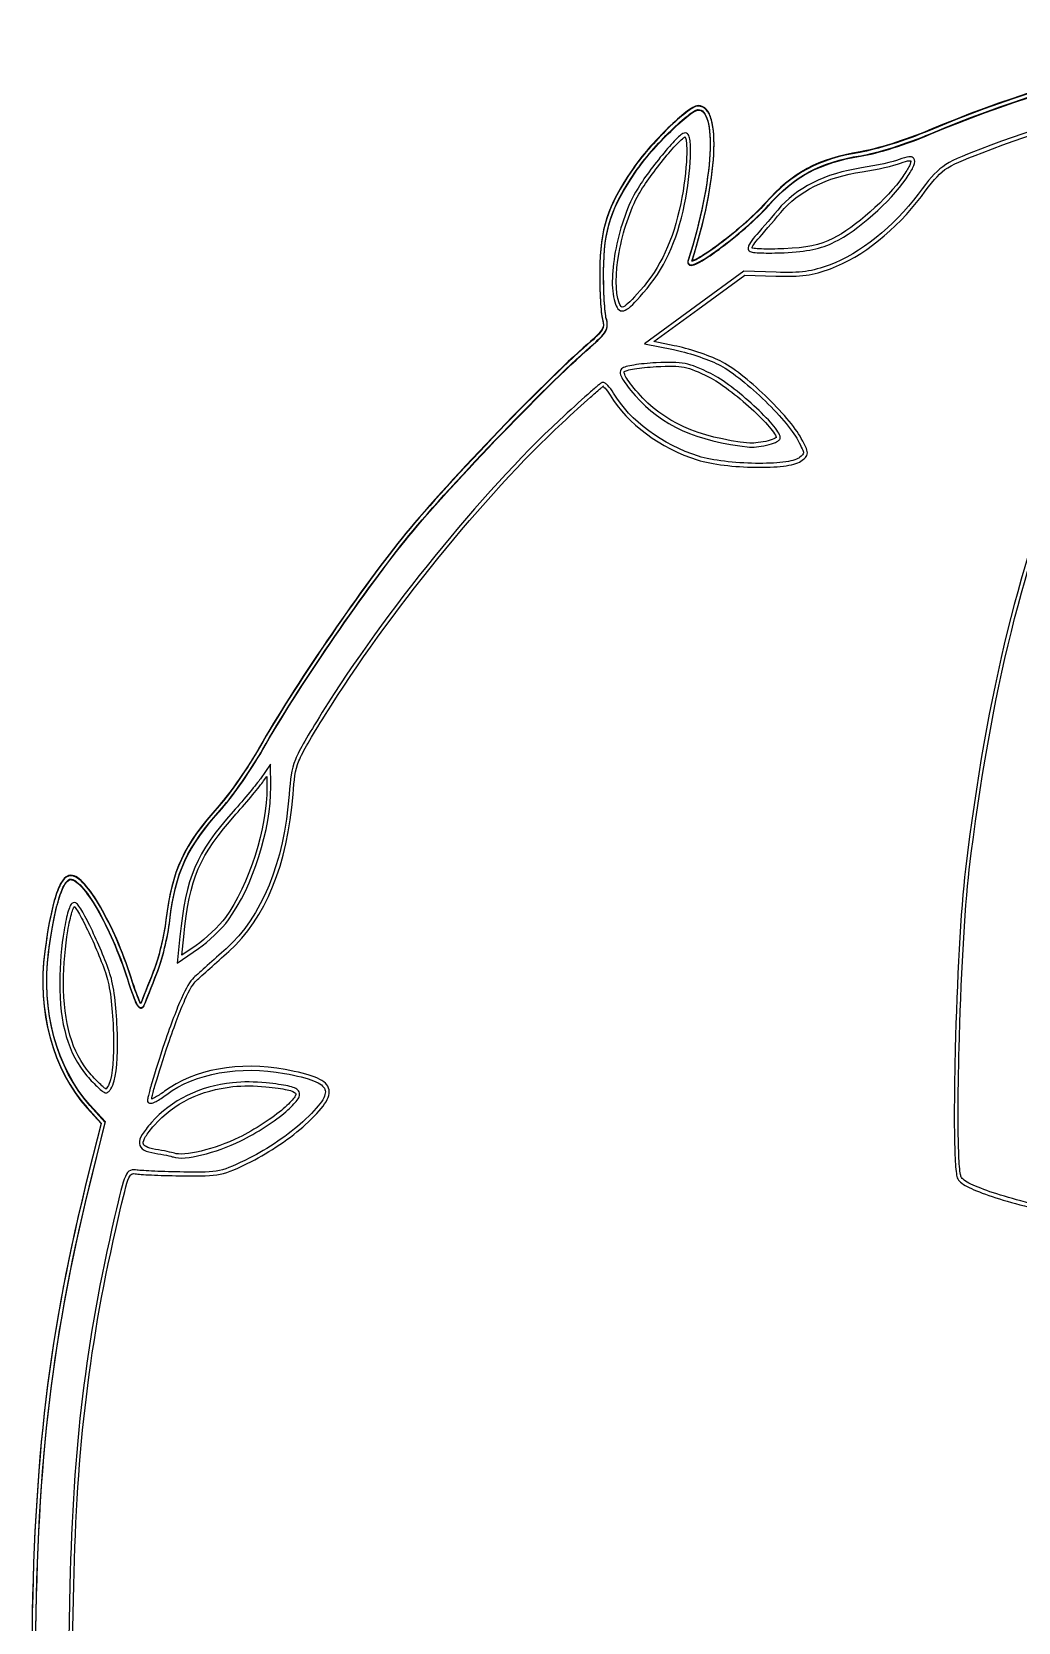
# Model space of a CAD drawing. Extents: x 50.4 to 118.3, y 31.2 to 110.8.
# Drawn here: x 52.55 to 75.46, y 71.01 to 107.95 of the extents above; entities that cross this region are included whole.
import ezdxf

# ---------------------------------------------------------------- set-up
doc = ezdxf.new("R2010")
doc.units = 0
doc.layers.get('0').update_dxf_attribs({"linetype": 'CONTINUOUS'})

msp = doc.modelspace()

# ---------------------------------------------------------------- linework, layer by layer
at = {"color": 7}
for p, q in [((67.717868, 105.51301), (67.717903, 105.512981)), ((67.72306, 105.606501), (67.723062, 105.606514)), ((72.915513, 105.049423), (72.915518, 105.049442)), ((72.922773, 104.959542), (72.922768, 104.959526)), ((69.080626, 102.391197), (67.964415, 101.575743)), ((69.833035, 102.367437), (69.080626, 102.391197)), ((68.017578, 101.50262), (69.108466, 102.299987)), ((69.108466, 102.299987), (69.82987, 102.277762)), ((67.964415, 101.575743), (66.778441, 100.708613)), ((66.996966, 100.756929), (68.017578, 101.50262)), ((66.778441, 100.708613), (67.450753, 100.573221)), ((67.468255, 100.661843), (66.996966, 100.756929)), ((67.044057, 100.264719), (67.044057, 100.264722)), ((67.048697, 100.174862), (67.048708, 100.174798)), ((58.08853, 90.941252), (57.854437, 90.600705)), ((58.094732, 90.411051), (58.08853, 90.941252)), ((57.928846, 90.549545), (58.001715, 90.655481)), ((58.001715, 90.655481), (58.004811, 90.410019)), ((53.533728, 87.629373), (53.53377, 87.629309)), ((53.53377, 87.727988), (53.53377, 87.728012)), ((55.983232, 86.937363), (55.920188, 86.315696)), ((56.029736, 86.500697), (56.073143, 86.92806)), ((55.920188, 86.315696), (56.41318, 86.655209)), ((56.362015, 86.729623), (56.029736, 86.500697)), ((57.206938, 83.538147), (57.20693, 83.538086)), ((57.216736, 83.44811), (57.216746, 83.44817)), ((53.828312, 82.962922), (54.153874, 82.602221)), ((54.253111, 82.627089), (53.894993, 83.023448)), ((54.153874, 82.602221), (53.87327, 81.480327)), ((53.961138, 81.458686), (54.253111, 82.627089)), ((53.430898, 71.8659), (53.378703, 69.445891)), ((53.469609, 69.466277), (53.520769, 71.864582))]:
    msp.add_line(p, q, dxfattribs=at)
at = {"color": 5}
for p, q in [((53.827712, 82.951238), (54.153274, 82.590537)), ((54.252511, 82.615405), (53.894392, 83.011764)), ((54.153274, 82.590537), (53.87267, 81.468643)), ((53.960538, 81.447002), (54.252511, 82.615405))]:
    msp.add_line(p, q, dxfattribs=at)
for points in [[(83.857415, 107.941975), (80.68846, 107.940652), (76.754384, 107.081656), (73.380534, 105.655293)], [(73.415753, 105.572145), (76.778379, 106.993761), (80.704849, 107.850289), (83.857494, 107.851591)], [(67.733849, 106.072321), (67.613879, 105.979968), (67.470457, 105.852346), (67.320956, 105.705936)], [(67.895081, 106.182393), (67.847795, 106.155826), (67.793836, 106.118499), (67.733849, 106.072321)], [(67.789174, 106.001058), (67.846935, 106.045524), (67.898208, 106.080666), (67.939552, 106.103894)], [(68.022721, 106.226835), (67.981322, 106.226835), (67.942365, 106.208949), (67.895081, 106.182393)], [(67.939552, 106.103894), (67.980896, 106.127124), (68.013768, 106.136451), (68.02275, 106.136451)], [(68.216507, 106.135366), (68.165662, 106.192727), (68.097858, 106.226835), (68.022721, 106.226835)], [(68.02275, 106.136451), (68.072447, 106.136451), (68.111383, 106.117718), (68.14884, 106.075472)], [(68.14884, 106.075472), (68.186297, 106.033215), (68.219413, 105.966048), (68.244442, 105.876519)], [(68.331231, 105.900754), (68.303854, 105.998677), (68.267352, 106.078004), (68.216507, 106.135366)], [(67.320956, 105.705936), (67.021951, 105.413114), (66.698966, 105.047005), (66.494649, 104.746822)], [(67.384546, 105.641391), (67.532226, 105.786015), (67.673649, 105.912126), (67.789174, 106.001058)], [(68.244442, 105.876519), (68.294499, 105.697457), (68.311924, 105.431447), (68.294568, 105.106539)], [(68.384973, 105.101321), (68.402621, 105.431934), (68.386031, 105.704915), (68.331231, 105.900754)], [(66.569093, 104.696228), (66.767631, 104.987921), (67.089187, 105.352138), (67.384546, 105.641391)], [(73.380534, 105.655293), (72.853807, 105.432611), (72.148861, 105.212023), (71.782699, 105.153513)], [(71.797249, 105.064163), (72.180188, 105.125353), (72.882231, 105.34659), (73.415753, 105.572145)], [(68.294568, 105.106539), (68.259857, 104.456725), (68.088232, 103.570273), (67.78969, 102.639506)], [(67.879576, 102.624985), (68.17737, 103.556901), (68.349828, 104.443392), (68.384973, 105.101321)], [(71.782699, 105.153513), (70.824699, 105.000436), (70.19771, 104.66274), (69.586967, 103.97064)], [(69.654743, 103.910746), (70.254992, 104.590953), (70.85339, 104.913348), (71.797249, 105.064163)], [(66.494649, 104.746822), (65.912741, 103.891874), (65.746273, 103.374116), (65.737073, 102.389858)], [(65.827018, 102.388876), (65.83612, 103.363514), (65.992079, 103.848474), (66.569093, 104.696228)], [(69.586967, 103.97064), (69.311613, 103.658609), (68.841781, 103.257083), (68.455254, 102.972769)], [(68.509076, 102.899956), (68.900101, 103.187577), (69.371186, 103.589418), (69.654743, 103.910746)], [(68.455254, 102.972769), (68.261989, 102.830611), (68.088962, 102.717388), (67.974146, 102.659609)], [(68.014533, 102.579046), (68.138871, 102.641614), (68.313562, 102.756145), (68.509076, 102.899956)], [(65.737073, 102.389858), (65.734957, 102.152926), (65.740724, 101.909391), (65.752049, 101.707212)], [(65.841994, 101.711913), (65.830802, 101.91179), (65.824822, 102.154024), (65.827018, 102.388876)], [(67.78969, 102.639506), (67.782043, 102.615693), (67.777572, 102.590322), (67.791806, 102.56406)], [(67.791806, 102.56406), (67.805988, 102.537787), (67.837031, 102.527373), (67.860021, 102.527367)], [(67.860021, 102.527367), (67.905998, 102.527359), (67.952363, 102.547767), (68.014533, 102.579046)], [(67.974146, 102.659609), (67.926614, 102.63569), (67.897867, 102.628756), (67.879576, 102.624985)], [(65.752049, 101.707212), (65.763373, 101.505036), (65.778295, 101.347916), (65.800624, 101.267964)], [(65.88747, 101.292303), (65.871198, 101.35058), (65.853202, 101.512037), (65.841994, 101.711913)], [(65.800624, 101.267964), (65.830971, 101.159315), (65.836125, 101.106666), (65.792369, 101.030767)], [(65.870405, 100.98586), (65.926663, 101.083409), (65.919742, 101.176722), (65.88747, 101.292303)], [(65.792369, 101.030767), (65.748598, 100.954872), (65.645236, 100.854915), (65.453371, 100.688153)], [(65.512804, 100.619991), (65.705802, 100.787737), (65.814149, 100.888311), (65.870405, 100.98586)], [(65.453371, 100.688153), (64.407878, 99.77945), (62.04504, 97.310112), (61.146142, 96.187136)], [(61.216942, 96.130859), (62.107908, 97.243921), (64.477659, 99.720281), (65.512804, 100.619991)], [(61.146142, 96.187136), (60.107385, 94.889442), (58.625806, 92.714355), (57.834199, 91.324901)], [(57.912751, 91.279993), (58.700427, 92.662539), (60.182784, 94.838906), (61.216942, 96.130859)], [(57.834199, 91.324901), (57.573283, 90.866934), (57.14701, 90.253143), (56.895238, 89.970978)], [(56.96294, 89.911084), (57.22416, 90.203838), (57.648136, 90.81553), (57.912751, 91.279993)], [(56.895238, 89.970978), (56.067732, 89.043576), (55.796654, 88.459538), (55.661205, 87.315326)], [(55.750611, 87.305041), (55.884855, 88.439069), (56.141292, 88.990244), (56.96294, 89.911084)], [(53.447889, 88.348325), (53.373427, 88.348325), (53.309314, 88.298105), (53.254619, 88.218619)], [(53.773967, 88.140069), (53.658709, 88.267641), (53.554236, 88.348325), (53.447889, 88.348325)], [(53.254619, 88.218619), (53.199927, 88.13913), (53.150251, 88.025941), (53.10269, 87.878587)], [(53.188492, 87.85126), (53.234505, 87.993821), (53.282768, 88.100255), (53.329052, 88.167522)], [(53.329052, 88.167522), (53.375338, 88.234787), (53.415144, 88.258473), (53.447908, 88.258473)], [(53.447908, 88.258473), (53.501899, 88.258473), (53.598805, 88.199783), (53.707324, 88.079673)], [(53.707324, 88.079673), (53.815843, 87.95956), (53.937884, 87.783757), (54.062342, 87.569109)], [(54.140354, 87.614003), (54.013806, 87.832261), (53.889225, 88.0125), (53.773967, 88.140069)], [(53.10269, 87.878587), (53.00757, 87.583878), (52.921855, 87.151009), (52.846377, 86.584091)], [(52.936312, 86.57227), (53.011401, 87.136264), (53.096467, 87.566145), (53.188492, 87.85126)], [(54.062342, 87.569109), (54.311254, 87.139809), (54.570334, 86.555263), (54.766173, 85.942334)], [(54.852456, 85.96966), (54.654654, 86.588719), (54.393452, 87.177486), (54.140354, 87.614003)], [(55.661205, 87.315326), (55.617758, 86.948317), (55.483281, 86.399182), (55.36665, 86.108164)], [(55.45037, 86.074626), (55.572575, 86.379547), (55.705875, 86.927134), (55.750611, 87.305041)], [(52.846377, 86.584091), (52.662802, 85.205313), (53.031874, 83.832134), (53.827712, 82.951238)], [(53.894392, 83.011764), (53.120621, 83.868239), (52.755866, 85.217003), (52.936312, 86.57227)], [(55.36665, 86.108164), (55.24717, 85.810053), (55.119013, 85.485338), (55.080879, 85.384696)], [(54.766173, 85.942334), (54.861195, 85.644945), (54.925526, 85.463451), (54.97753, 85.366143)], [(55.057093, 85.408452), (55.01291, 85.491129), (54.947074, 85.673523), (54.852456, 85.96966)], [(55.165117, 85.352705), (55.202249, 85.450706), (55.331005, 85.7768), (55.45037, 86.074626)], [(54.97753, 85.366143), (54.990521, 85.341828), (55.00293, 85.322413), (55.016805, 85.306715)], [(55.077254, 85.377446), (55.07138, 85.385436), (55.065269, 85.393162), (55.057093, 85.408452)], [(55.080879, 85.384696), (55.079291, 85.380489), (55.078762, 85.380727), (55.077254, 85.377446)], [(55.136177, 85.300513), (55.149433, 85.315912), (55.157476, 85.332573), (55.165117, 85.352705)], [(55.016805, 85.306715), (55.030669, 85.291025), (55.04715, 85.276785), (55.072616, 85.273642)], [(55.072616, 85.273642), (55.098069, 85.270493), (55.122921, 85.285125), (55.136177, 85.300513)], [(53.87267, 81.468643), (52.935465, 77.721256), (52.583609, 74.793372), (52.545102, 70.425905)], [(52.635555, 70.424934), (52.674023, 74.787913), (53.024728, 77.705185), (53.960538, 81.447002)]]:
    msp.add_open_spline(points, degree=3, dxfattribs=at)
at = {"color": 7}
for points in [[(83.858015, 107.953659), (80.689043, 107.952336), (76.754982, 107.09334), (73.381134, 105.666977)], [(73.416353, 105.583829), (76.778977, 107.005445), (80.705431, 107.861973), (83.858095, 107.863275)], [(82.896321, 107.021416), (80.139133, 106.873162), (77.138321, 106.225472), (74.584166, 105.228244)], [(74.616657, 105.144771), (77.160813, 106.138096), (80.154801, 106.783539), (82.901422, 106.931225)], [(67.73445, 106.084005), (67.61448, 105.991652), (67.471576, 105.86403), (67.322073, 105.71762)], [(67.895682, 106.194077), (67.848395, 106.16751), (67.794436, 106.130183), (67.73445, 106.084005)], [(67.789774, 106.012742), (67.847535, 106.057208), (67.898809, 106.09235), (67.940153, 106.115578)], [(68.023322, 106.238519), (67.981923, 106.238519), (67.942965, 106.220633), (67.895682, 106.194077)], [(67.940153, 106.115578), (67.981497, 106.138808), (68.014368, 106.148135), (68.023351, 106.148135)], [(68.217108, 106.14705), (68.166263, 106.204411), (68.098458, 106.238519), (68.023322, 106.238519)], [(68.023351, 106.148135), (68.073048, 106.148135), (68.111984, 106.129402), (68.149441, 106.087156)], [(68.149441, 106.087156), (68.186898, 106.044899), (68.220013, 105.977732), (68.245043, 105.888203)], [(68.331831, 105.912438), (68.304455, 106.010361), (68.267953, 106.089688), (68.217108, 106.14705)], [(67.322073, 105.71762), (67.023067, 105.424798), (66.699567, 105.058689), (66.49525, 104.758506)], [(67.385147, 105.653075), (67.532827, 105.797699), (67.674249, 105.92381), (67.789774, 106.012742)], [(68.245043, 105.888203), (68.295099, 105.709141), (68.312525, 105.443131), (68.295168, 105.118223)], [(68.385574, 105.113005), (68.403221, 105.443618), (68.386632, 105.716599), (68.331831, 105.912438)], [(66.569693, 104.707912), (66.768231, 104.999605), (67.089787, 105.363822), (67.385147, 105.653075)], [(67.503955, 105.448386), (67.41333, 105.356925), (67.302174, 105.231134), (67.186662, 105.090786)], [(67.256398, 105.033442), (67.370677, 105.172293), (67.480569, 105.2966), (67.568008, 105.384841)], [(67.623328, 105.557939), (67.588948, 105.530997), (67.549268, 105.494114), (67.503955, 105.448386)], [(67.568008, 105.384841), (67.611726, 105.428963), (67.649767, 105.464166), (67.679112, 105.48716)], [(67.723062, 105.606514), (67.680567, 105.606514), (67.657707, 105.584871), (67.623328, 105.557939)], [(67.679112, 105.48716), (67.705094, 105.507533), (67.721319, 105.511634), (67.717868, 105.51301)], [(67.717903, 105.512981), (67.71949, 105.510864), (67.720602, 105.510071), (67.723062, 105.504726)], [(67.77577, 105.584805), (67.762594, 105.596976), (67.743327, 105.606501), (67.72306, 105.606501)], [(67.723062, 105.504726), (67.731053, 105.487369), (67.739731, 105.454598), (67.74579, 105.411709)], [(67.74579, 105.411709), (67.757908, 105.325926), (67.761295, 105.199119), (67.755606, 105.047907)], [(67.805226, 105.542432), (67.797976, 105.558175), (67.788954, 105.572645), (67.77577, 105.584805)], [(67.835198, 105.424608), (67.828451, 105.472317), (67.81972, 105.510928), (67.805226, 105.542432)], [(67.846046, 105.044269), (67.85184, 105.198669), (67.848692, 105.329191), (67.835198, 105.424608)], [(73.381134, 105.666977), (72.854407, 105.444295), (72.149462, 105.223707), (71.7833, 105.165197)], [(71.797849, 105.075847), (72.180789, 105.137037), (72.882831, 105.358274), (73.416353, 105.583829)], [(67.186662, 105.090786), (66.955641, 104.810086), (66.706988, 104.471578), (66.56913, 104.229339)], [(66.647134, 104.184397), (66.779712, 104.417355), (67.02784, 104.755738), (67.256398, 105.033442)], [(67.755606, 105.047907), (67.744255, 104.74548), (67.696868, 104.345195), (67.618147, 103.963735)], [(67.706518, 103.945629), (67.786316, 104.332299), (67.834452, 104.735471), (67.846046, 105.044269)], [(68.295168, 105.118223), (68.260457, 104.468409), (68.088833, 103.581957), (67.79029, 102.65119)], [(67.880177, 102.636669), (68.177971, 103.568585), (68.350429, 104.455076), (68.385574, 105.113005)], [(71.7833, 105.165197), (70.825299, 105.01212), (70.198311, 104.674424), (69.587568, 103.982324)], [(69.655343, 103.92243), (70.255593, 104.602637), (70.853991, 104.925032), (71.797849, 105.075847)], [(72.690728, 104.985365), (72.564892, 104.935097), (72.162673, 104.844273), (71.817394, 104.792095)], [(72.915518, 105.049442), (72.856677, 105.044891), (72.7841, 105.022666), (72.690728, 104.985365)], [(72.724335, 104.901664), (72.813728, 104.937375), (72.882106, 104.956404), (72.922773, 104.959542)], [(72.996645, 105.038575), (72.971721, 105.049794), (72.944934, 105.051699), (72.915513, 105.049423)], [(72.922768, 104.959526), (72.943088, 104.961113), (72.955258, 104.958203), (72.959457, 104.95643)], [(72.963082, 104.952303), (72.965463, 104.944153), (72.960701, 104.901944), (72.930525, 104.83913)], [(72.959457, 104.95643), (72.963664, 104.954578), (72.961839, 104.956375), (72.963082, 104.952303)], [(73.049873, 104.977081), (73.042412, 105.003513), (73.021563, 105.027344), (72.996645, 105.038575)], [(73.011633, 104.799831), (73.045513, 104.870134), (73.064775, 104.924212), (73.049873, 104.977081)], [(74.584166, 105.228244), (73.663937, 104.868951), (73.635973, 104.848091), (73.137228, 104.185413)], [(73.208991, 104.131396), (73.707604, 104.793894), (73.696573, 104.785536), (74.616657, 105.144771)], [(66.49525, 104.758506), (65.913341, 103.903558), (65.746873, 103.3858), (65.737674, 102.401542)], [(65.827619, 102.40056), (65.836721, 103.375198), (65.992679, 103.860158), (66.569693, 104.707912)], [(71.817394, 104.792095), (70.967587, 104.663671), (70.299461, 104.329698), (69.871778, 103.813343)], [(69.941043, 103.755481), (70.351454, 104.250982), (70.996982, 104.576695), (71.830851, 104.702711)], [(72.777564, 104.589532), (72.424282, 104.079746), (71.649188, 103.39523), (71.152859, 103.151895)], [(71.830851, 104.702711), (72.180828, 104.755598), (72.573851, 104.841548), (72.724335, 104.901664)], [(72.930525, 104.83913), (72.900254, 104.776318), (72.849108, 104.692768), (72.777564, 104.589532)], [(72.851436, 104.53783), (72.924445, 104.643185), (72.977751, 104.729526), (73.011633, 104.799831)], [(66.56913, 104.229339), (66.352409, 103.848532), (66.186328, 103.332224), (66.098357, 102.84441)], [(71.192623, 103.070737), (71.715016, 103.326851), (72.484829, 104.008817), (72.851436, 104.53783)], [(66.187214, 102.828408), (66.27363, 103.307594), (66.438021, 103.81696), (66.647134, 104.184397)], [(67.618147, 103.963735), (67.440522, 103.103019), (67.149985, 102.480036), (66.679702, 101.945771)], [(66.747922, 101.885806), (67.229085, 102.432437), (67.526686, 103.074219), (67.706518, 103.945629)], [(69.587568, 103.982324), (69.312213, 103.670293), (68.842382, 103.268767), (68.455855, 102.984453)], [(68.509676, 102.91164), (68.900701, 103.199261), (69.371787, 103.601102), (69.655343, 103.92243)], [(73.137228, 104.185413), (72.559902, 103.41833), (71.786837, 102.803653), (71.06707, 102.534352)], [(71.098526, 102.449844), (71.840556, 102.727474), (72.622373, 103.351965), (73.208991, 104.131396)], [(69.871778, 103.813343), (69.685485, 103.588423), (69.444889, 103.308793), (69.340026, 103.194776)], [(69.406709, 103.133297), (69.514786, 103.250812), (69.753874, 103.529503), (69.941043, 103.755481)], [(69.340026, 103.194776), (69.284387, 103.134279), (69.240635, 103.072647), (69.21342, 103.018558)], [(69.294052, 102.977752), (69.315933, 103.021236), (69.355877, 103.078029), (69.406709, 103.133297)], [(71.152859, 103.151895), (70.843532, 103.000238), (70.540626, 102.936066), (70.016492, 102.913151)], [(66.098357, 102.84441), (66.010383, 102.356595), (65.997886, 101.900138), (66.103516, 101.624847)], [(66.187743, 101.656904), (66.095491, 101.897315), (66.100809, 102.349223), (66.187214, 102.828408)], [(68.455855, 102.984453), (68.26259, 102.842295), (68.089563, 102.729072), (67.974747, 102.671293)], [(68.015133, 102.59073), (68.139471, 102.653298), (68.314163, 102.767829), (68.509676, 102.91164)], [(69.186031, 102.941562), (69.181983, 102.916665), (69.182697, 102.886206), (69.205663, 102.863012)], [(69.21342, 103.018558), (69.199821, 102.991515), (69.190084, 102.966464), (69.186031, 102.941562)], [(69.205663, 102.863012), (69.223707, 102.844809), (69.236794, 102.843909), (69.253206, 102.839755)], [(69.253206, 102.839755), (69.26961, 102.835628), (69.289171, 102.83277), (69.312115, 102.829939)], [(69.275452, 102.927624), (69.277304, 102.938207), (69.283257, 102.956275), (69.294052, 102.977752)], [(69.322995, 102.919369), (69.302305, 102.922014), (69.285922, 102.925004), (69.275452, 102.927624)], [(69.312115, 102.829939), (69.358005, 102.824251), (69.417808, 102.820018), (69.489368, 102.81753)], [(69.492492, 102.907992), (69.422589, 102.910373), (69.364368, 102.914236), (69.322995, 102.919369)], [(69.489368, 102.81753), (69.632486, 102.812556), (69.820914, 102.813985), (70.020601, 102.82269)], [(70.016492, 102.913151), (69.818888, 102.904525), (69.632303, 102.903123), (69.492492, 102.907992)], [(70.020601, 102.82269), (70.550672, 102.845867), (70.871244, 102.913172), (71.192623, 103.070737)], [(65.737674, 102.401542), (65.735557, 102.16461), (65.741325, 101.921075), (65.752649, 101.718896)], [(65.842594, 101.723597), (65.831403, 101.923474), (65.825423, 102.165708), (65.827619, 102.40056)], [(67.79029, 102.65119), (67.782644, 102.627377), (67.778172, 102.602006), (67.792407, 102.575744)], [(67.792407, 102.575744), (67.806589, 102.549471), (67.837632, 102.539057), (67.860622, 102.539051)], [(67.860622, 102.539051), (67.906598, 102.539043), (67.952964, 102.559451), (68.015133, 102.59073)], [(67.974747, 102.671293), (67.927215, 102.647374), (67.898468, 102.64044), (67.880177, 102.636669)], [(69.82987, 102.277762), (70.40472, 102.25977), (70.69487, 102.298823), (71.098526, 102.449844)], [(71.06707, 102.534352), (70.671666, 102.38641), (70.403, 102.349594), (69.833035, 102.367437)], [(65.752649, 101.718896), (65.763973, 101.51672), (65.778896, 101.3596), (65.801224, 101.279648)], [(65.888071, 101.303987), (65.871799, 101.362264), (65.853802, 101.523721), (65.842594, 101.723597)], [(66.103516, 101.624847), (66.125635, 101.567221), (66.147016, 101.521252), (66.186198, 101.491521)], [(66.24097, 101.563887), (66.227899, 101.573809), (66.207661, 101.604998), (66.187743, 101.656904)], [(66.679702, 101.945771), (66.481296, 101.720367), (66.356542, 101.598132), (66.292129, 101.566983)], [(66.331409, 101.485832), (66.430668, 101.533833), (66.548286, 101.659007), (66.747922, 101.885806)], [(65.801224, 101.279648), (65.831572, 101.170999), (65.836726, 101.11835), (65.792969, 101.042451)], [(65.871005, 100.997544), (65.927264, 101.095093), (65.920342, 101.188406), (65.888071, 101.303987)], [(66.186198, 101.491521), (66.22538, 101.46179), (66.281779, 101.461835), (66.331409, 101.485832)], [(66.292129, 101.566983), (66.259924, 101.551399), (66.254048, 101.553965), (66.24097, 101.563887)], [(65.792969, 101.042451), (65.749199, 100.966556), (65.645837, 100.866599), (65.453972, 100.699837)], [(65.513405, 100.631675), (65.706403, 100.799421), (65.81475, 100.899995), (65.871005, 100.997544)], [(65.453972, 100.699837), (64.408479, 99.791134), (62.045641, 97.321796), (61.146743, 96.19882)], [(61.217543, 96.142543), (62.108509, 97.255605), (64.47826, 99.731965), (65.513405, 100.631675)], [(67.450753, 100.573221), (67.759765, 100.511023), (68.234121, 100.353016), (68.49255, 100.226987)], [(68.532274, 100.308376), (68.261664, 100.440344), (67.788443, 100.597396), (67.468255, 100.661843)], [(66.352626, 100.175322), (66.304628, 100.161908), (66.271495, 100.153626), (66.243589, 100.125713)], [(66.532458, 100.213046), (66.461516, 100.201431), (66.400622, 100.188757), (66.352626, 100.175322)], [(67.044057, 100.264722), (66.855771, 100.255223), (66.674346, 100.236258), (66.532458, 100.213046)], [(66.546918, 100.124218), (66.684432, 100.146707), (66.863561, 100.165509), (67.048697, 100.174862)], [(68.31943, 100.012021), (67.797857, 100.268791), (67.6607, 100.295858), (67.044057, 100.264719)], [(67.048708, 100.174798), (67.662499, 100.205791), (67.76044, 100.186228), (68.279124, 99.930884)], [(68.49255, 100.226987), (68.754771, 100.099111), (69.153728, 99.783609), (69.51626, 99.437373)], [(69.578723, 99.502741), (69.212219, 99.852771), (68.814196, 100.170893), (68.532274, 100.308376)], [(65.742328, 99.774285), (65.724971, 99.760871), (65.702413, 99.742977), (65.675148, 99.720027)], [(65.765056, 99.791351), (65.758467, 99.786853), (65.751006, 99.781005), (65.742328, 99.774285)], [(65.787281, 99.80323), (65.774845, 99.798918), (65.771644, 99.795849), (65.765056, 99.791351)], [(65.864277, 99.788255), (65.843639, 99.801273), (65.819642, 99.814449), (65.787281, 99.80323)], [(65.92629, 99.735029), (65.905044, 99.757201), (65.884928, 99.775243), (65.864277, 99.788255)], [(66.243589, 100.125713), (66.215966, 100.098093), (66.208569, 100.056405), (66.215167, 100.017191)], [(66.215167, 100.017191), (66.221756, 99.97798), (66.239694, 99.936284), (66.267359, 99.887484)], [(66.267359, 99.887484), (66.322673, 99.789888), (66.418873, 99.664462), (66.558298, 99.505079)], [(66.304562, 100.032233), (66.300858, 100.054193), (66.304298, 100.058188), (66.307658, 100.061689)], [(66.345903, 99.931982), (66.321218, 99.975551), (66.308253, 100.010285), (66.304562, 100.032233)], [(66.307658, 100.061689), (66.305012, 100.059016), (66.333984, 100.076558), (66.376902, 100.08856)], [(66.625989, 99.564563), (66.48853, 99.721696), (66.395288, 99.844844), (66.345903, 99.931982)], [(66.376902, 100.08856), (66.419812, 100.100572), (66.478161, 100.112981), (66.546918, 100.124218)], [(68.279124, 99.930884), (68.530999, 99.806887), (68.927702, 99.50096), (69.256325, 99.200697)], [(69.317304, 99.267365), (68.984648, 99.57131), (68.589917, 99.878862), (68.31943, 100.012021)], [(65.458623, 99.531408), (65.282207, 99.374637), (65.048445, 99.161531), (64.79975, 98.93041)], [(64.861157, 98.864486), (65.109429, 99.095213), (65.342789, 99.307806), (65.51848, 99.463934)], [(65.675148, 99.720027), (65.620617, 99.674124), (65.54683, 99.609791), (65.458623, 99.531408)], [(65.51848, 99.463934), (65.606327, 99.541997), (65.680016, 99.606018), (65.733454, 99.651002)], [(65.733454, 99.651002), (65.760174, 99.673492), (65.78191, 99.691108), (65.797533, 99.703194)], [(65.797533, 99.703194), (65.805338, 99.709227), (65.81145, 99.713804), (65.815631, 99.716635)], [(65.816689, 99.718222), (65.802957, 99.713486), (65.80555, 99.718752), (65.81616, 99.712031)], [(65.815631, 99.716635), (65.819785, 99.719466), (65.824441, 99.720868), (65.816689, 99.718222)], [(65.81616, 99.712031), (65.82677, 99.705337), (65.842661, 99.692002), (65.860602, 99.673272)], [(65.860602, 99.673272), (65.896485, 99.635797), (65.940178, 99.578004), (65.979458, 99.512043)], [(66.057031, 99.557779), (66.014703, 99.628862), (65.968756, 99.690677), (65.92629, 99.735029)], [(65.979458, 99.512043), (66.373023, 98.851138), (67.152888, 98.273309), (68.003624, 98.007742)], [(68.030553, 98.093784), (67.200529, 98.352885), (66.435478, 98.922261), (66.057031, 99.557779)], [(66.558298, 99.505079), (67.165186, 98.811313), (67.990694, 98.439544), (69.211883, 98.304117)], [(69.222213, 98.394091), (68.014485, 98.528023), (67.216779, 98.889198), (66.625989, 99.564563)], [(69.51626, 99.437373), (69.878789, 99.091136), (70.208452, 98.710922), (70.339466, 98.463788)], [(70.418981, 98.50642), (70.2769, 98.77443), (69.945224, 99.152713), (69.578723, 99.502741)], [(69.256325, 99.200697), (69.420634, 99.050565), (69.569105, 98.901689), (69.674904, 98.777983)], [(69.743116, 98.836382), (69.633584, 98.964456), (69.483629, 99.115391), (69.317304, 99.267365)], [(64.79975, 98.93041), (63.003255, 97.260873), (60.720788, 94.447717), (59.293109, 92.14426)], [(59.369502, 92.096942), (60.79181, 94.391731), (63.073796, 97.203437), (64.861157, 98.864486)], [(69.674904, 98.777983), (69.727802, 98.716129), (69.769741, 98.660262), (69.797893, 98.615204)], [(69.874373, 98.663268), (69.842441, 98.71438), (69.797882, 98.772348), (69.743116, 98.836382)], [(69.928118, 98.524258), (69.928118, 98.569912), (69.906317, 98.612156), (69.874373, 98.663268)], [(69.211883, 98.304117), (69.250253, 98.299857), (69.305824, 98.304646), (69.376729, 98.312901)], [(69.366389, 98.402346), (69.298188, 98.39433), (69.239712, 98.392133), (69.222213, 98.394091)], [(69.591698, 98.43852), (69.515403, 98.423254), (69.434591, 98.410374), (69.366389, 98.402346)], [(69.376729, 98.312901), (69.447638, 98.321236), (69.530894, 98.334333), (69.60979, 98.350107)], [(69.781351, 98.496914), (69.734681, 98.475377), (69.666255, 98.453429), (69.591698, 98.43852)], [(69.60979, 98.350107), (69.690425, 98.36622), (69.763465, 98.389022), (69.819081, 98.414702)], [(69.831995, 98.52637), (69.822364, 98.518512), (69.804687, 98.50769), (69.781351, 98.496914)], [(69.797893, 98.615204), (69.826045, 98.570142), (69.837684, 98.533627), (69.837684, 98.524253)], [(69.819081, 98.414702), (69.846889, 98.427535), (69.870339, 98.441028), (69.889359, 98.456562)], [(69.837684, 98.524253), (69.837684, 98.537615), (69.841626, 98.534175), (69.831995, 98.52637)], [(69.889359, 98.456562), (69.908383, 98.472093), (69.928118, 98.490582), (69.928118, 98.524258)], [(70.339466, 98.463788), (70.42871, 98.295444), (70.468236, 98.208518), (70.468657, 98.171299)], [(70.559022, 98.17259), (70.558229, 98.254103), (70.508312, 98.337907), (70.418981, 98.50642)], [(68.003624, 98.007742), (68.344624, 97.901294), (68.871867, 97.844912), (69.350829, 97.837726)], [(69.352438, 97.927903), (68.879725, 97.934994), (68.354721, 97.992591), (68.030553, 98.093784)], [(69.991674, 97.954775), (69.812297, 97.933158), (69.588793, 97.924358), (69.352438, 97.927903)], [(70.358061, 98.051411), (70.308441, 98.014872), (70.171053, 97.976394), (69.991674, 97.954775)], [(70.002469, 97.865115), (70.187722, 97.887446), (70.329311, 97.919), (70.411229, 97.97932)], [(70.448495, 98.125306), (70.431774, 98.106944), (70.40127, 98.083227), (70.358061, 98.051411)], [(70.411229, 97.97932), (70.454679, 98.011313), (70.488654, 98.036057), (70.515099, 98.065103)], [(70.468657, 98.171299), (70.468866, 98.152699), (70.465217, 98.143661), (70.448495, 98.125306)], [(70.515099, 98.065103), (70.541531, 98.094146), (70.559485, 98.131834), (70.559022, 98.17259)], [(69.350829, 97.837726), (69.590309, 97.834127), (69.817215, 97.842779), (70.002469, 97.865115)], [(61.146743, 96.19882), (60.107986, 94.901126), (58.626407, 92.726039), (57.8348, 91.336585)], [(57.913352, 91.291677), (58.701027, 92.674223), (60.183384, 94.85059), (61.217543, 96.142543)], [(59.293109, 92.14426), (58.943528, 91.58024), (58.765339, 91.291648), (58.666274, 91.04717)], [(58.749901, 91.013804), (58.84404, 91.246119), (59.019972, 91.532998), (59.369502, 92.096942)], [(57.8348, 91.336585), (57.573884, 90.878618), (57.148129, 90.264827), (56.896355, 89.982662)], [(56.96354, 89.922768), (57.224761, 90.215522), (57.648737, 90.827214), (57.913352, 91.291677)], [(58.666274, 91.04717), (58.567206, 90.802693), (58.550339, 90.606142), (58.522613, 90.23895)], [(58.612442, 90.232455), (58.640147, 90.599345), (58.655762, 90.781489), (58.749901, 91.013804)], [(57.854437, 90.600705), (57.774843, 90.484788), (57.486158, 90.135938), (57.220366, 89.837443)], [(57.287541, 89.777499), (57.554857, 90.077708), (57.839835, 90.419917), (57.928846, 90.549545)], [(58.004811, 90.410019), (58.016267, 89.471886), (57.58552, 88.117323), (57.041561, 87.379196)], [(58.522613, 90.23895), (58.402712, 88.651138), (57.884097, 87.389428), (57.058618, 86.653124)], [(57.113913, 87.325451), (57.67541, 88.087375), (58.10654, 89.444634), (58.094732, 90.411051)], [(57.118993, 86.586166), (57.968634, 87.344022), (58.491342, 88.62876), (58.612442, 90.232455)], [(56.896355, 89.982662), (56.068852, 89.05526), (55.797254, 88.471222), (55.661806, 87.32701)], [(55.751211, 87.316725), (55.885456, 88.450753), (56.141893, 89.001928), (56.96354, 89.922768)], [(57.220366, 89.837443), (56.361084, 88.872436), (56.12353, 88.316295), (55.983232, 86.937363)], [(56.073143, 86.92806), (56.212676, 88.29947), (56.434053, 88.818998), (57.287541, 89.777499)], [(53.44849, 88.360009), (53.374028, 88.360009), (53.309914, 88.309789), (53.25522, 88.230303)], [(53.774568, 88.151753), (53.65931, 88.279325), (53.554836, 88.360009), (53.44849, 88.360009)], [(53.25522, 88.230303), (53.200528, 88.150814), (53.150852, 88.037625), (53.103291, 87.890271)], [(53.189092, 87.862944), (53.235106, 88.005505), (53.283369, 88.111939), (53.329652, 88.179206)], [(53.329652, 88.179206), (53.375938, 88.246471), (53.415745, 88.270157), (53.448508, 88.270157)], [(53.448508, 88.270157), (53.502499, 88.270157), (53.599405, 88.211467), (53.707924, 88.091357)], [(53.707924, 88.091357), (53.816443, 87.971244), (53.938485, 87.795441), (54.062942, 87.580793)], [(54.140955, 87.625687), (54.014407, 87.843945), (53.889825, 88.024184), (53.774568, 88.151753)], [(53.103291, 87.890271), (53.00817, 87.595562), (52.922456, 87.162693), (52.846978, 86.595776)], [(52.936913, 86.583954), (53.012001, 87.147948), (53.097068, 87.577829), (53.189092, 87.862944)], [(53.445402, 87.660303), (53.425691, 87.625857), (53.408035, 87.580629), (53.390625, 87.52491)], [(53.478475, 87.704226), (53.465087, 87.691791), (53.455245, 87.677524), (53.445402, 87.660303)], [(53.476872, 87.498124), (53.49317, 87.550313), (53.509421, 87.591019), (53.523383, 87.615429)], [(53.53377, 87.728012), (53.510778, 87.728012), (53.491876, 87.716662), (53.478475, 87.704226)], [(53.523383, 87.615429), (53.527695, 87.62297), (53.530474, 87.625272), (53.533728, 87.629373)], [(53.58493, 87.706293), (53.5726, 87.716823), (53.559609, 87.727988), (53.53377, 87.727988)], [(53.53377, 87.629309), (53.538665, 87.624335), (53.543322, 87.620049), (53.550307, 87.611212)], [(53.550307, 87.611212), (53.570521, 87.585627), (53.597246, 87.545418), (53.627303, 87.494941)], [(53.621104, 87.667018), (53.608801, 87.682575), (53.597265, 87.695752), (53.58493, 87.706293)], [(53.704818, 87.541444), (53.673605, 87.593863), (53.645723, 87.635876), (53.621104, 87.667018)], [(54.062942, 87.580793), (54.311854, 87.151493), (54.570934, 86.566947), (54.766774, 85.954018)], [(54.853057, 85.981344), (54.655254, 86.600403), (54.394052, 87.18917), (54.140955, 87.625687)], [(53.390625, 87.52491), (53.355806, 87.413473), (53.322686, 87.259975), (53.293476, 87.082043)], [(53.382304, 87.067657), (53.411086, 87.24297), (53.444259, 87.393743), (53.476872, 87.498124)], [(53.627303, 87.494941), (53.687419, 87.393986), (53.762246, 87.251043), (53.840727, 87.088247)], [(53.921861, 87.127517), (53.842621, 87.291881), (53.767247, 87.436605), (53.704818, 87.541444)], [(55.661806, 87.32701), (55.618359, 86.960001), (55.483882, 86.410866), (55.367251, 86.119848)], [(55.45097, 86.08631), (55.573176, 86.391231), (55.706476, 86.938818), (55.751211, 87.316725)], [(57.041561, 87.379196), (56.894338, 87.179417), (56.582913, 86.881605), (56.362015, 86.729623)], [(56.41318, 86.655209), (56.646437, 86.815695), (56.956436, 87.111761), (57.113913, 87.325451)], [(53.293476, 87.082043), (53.23505, 86.726181), (53.192696, 86.273553), (53.192188, 85.877466)], [(53.28257, 85.877032), (53.283099, 86.266756), (53.324741, 86.717037), (53.382304, 87.067657)], [(53.840727, 87.088247), (53.997693, 86.762653), (54.169818, 86.357023), (54.27481, 86.043349)], [(54.360075, 86.072284), (54.253101, 86.391882), (54.080339, 86.798785), (53.921861, 87.127517)], [(52.846978, 86.595776), (52.663402, 85.216997), (53.032475, 83.843818), (53.828312, 82.962922)], [(53.894993, 83.023448), (53.121221, 83.879923), (52.756467, 85.228687), (52.936913, 86.583954)], [(57.058618, 86.653124), (56.770074, 86.395748), (56.432537, 86.093284), (56.30776, 85.980296)], [(56.368135, 85.913338), (56.492283, 86.025757), (56.830566, 86.328896), (57.118993, 86.586166)], [(55.367251, 86.119848), (55.24777, 85.821737), (55.119614, 85.497022), (55.08148, 85.39638)], [(53.192188, 85.877466), (53.190865, 84.902381), (53.390064, 84.209244), (53.825225, 83.700853)], [(53.893903, 83.75985), (53.476189, 84.247855), (53.281255, 84.914251), (53.28257, 85.877032)], [(54.27481, 86.043349), (54.358392, 85.793641), (54.417473, 85.300841), (54.437074, 84.814484)], [(54.527508, 84.818096), (54.507717, 85.30916), (54.4507, 85.801533), (54.360075, 86.072284)], [(54.766774, 85.954018), (54.861796, 85.656629), (54.926127, 85.475135), (54.978131, 85.377827)], [(55.057694, 85.420136), (55.013511, 85.502814), (54.947674, 85.685207), (54.853057, 85.981344)], [(55.165718, 85.364389), (55.202849, 85.46239), (55.331606, 85.788484), (55.45097, 86.08631)], [(56.30776, 85.980296), (56.218966, 85.899892), (56.129177, 85.744913), (56.01889, 85.497638)], [(56.100967, 85.461171), (56.209319, 85.704103), (56.301219, 85.852746), (56.368135, 85.913338)], [(54.978131, 85.377827), (54.991122, 85.353512), (55.003531, 85.334097), (55.017405, 85.318399)], [(55.077855, 85.38913), (55.071981, 85.39712), (55.065869, 85.404846), (55.057694, 85.420136)], [(55.08148, 85.39638), (55.079892, 85.392173), (55.079363, 85.392411), (55.077855, 85.38913)], [(55.136777, 85.312197), (55.150033, 85.327596), (55.158076, 85.344257), (55.165718, 85.364389)], [(56.01889, 85.497638), (55.908601, 85.250364), (55.780466, 84.911123), (55.628733, 84.466695)], [(55.71391, 84.437461), (55.865167, 84.880487), (55.992617, 85.218238), (56.100967, 85.461171)], [(55.017405, 85.318399), (55.03127, 85.302709), (55.04775, 85.288469), (55.073217, 85.285326)], [(55.073217, 85.285326), (55.09867, 85.282177), (55.123522, 85.296809), (55.136777, 85.312197)], [(54.437074, 84.814484), (54.456679, 84.328127), (54.43628, 83.841836), (54.372994, 83.608873)], [(54.460328, 83.585614), (54.53044, 83.843503), (54.547296, 84.327032), (54.527508, 84.818096)], [(55.628733, 84.466695), (55.507451, 84.111462), (55.402927, 83.782628), (55.332109, 83.538584)], [(55.418839, 83.513486), (55.489078, 83.755534), (55.593009, 84.08334), (55.71391, 84.437461)], [(58.433647, 83.844731), (57.378417, 84.041239), (56.293552, 83.849229), (55.625034, 83.339337)], [(55.679856, 83.267277), (56.319367, 83.755058), (57.383426, 83.948124), (58.417156, 83.755622)], [(53.825225, 83.700853), (53.915974, 83.594837), (54.007488, 83.498671), (54.08309, 83.428004)], [(54.145048, 83.494234), (54.072774, 83.561793), (53.982673, 83.656141), (53.893903, 83.75985)], [(54.372994, 83.608873), (54.355426, 83.544222), (54.33051, 83.485339), (54.306332, 83.445059)], [(54.383847, 83.398545), (54.413698, 83.448276), (54.440775, 83.513697), (54.460328, 83.585614)], [(55.332109, 83.538584), (55.296702, 83.416563), (55.269643, 83.315688), (55.253043, 83.242478)], [(57.20693, 83.538086), (56.451508, 83.458685), (55.786036, 83.137351), (55.324359, 82.611529)], [(55.341324, 83.223063), (55.357199, 83.293088), (55.383718, 83.39246), (55.418839, 83.513486)], [(57.988287, 83.535501), (57.720828, 83.564145), (57.458745, 83.564553), (57.206938, 83.538147)], [(58.493681, 83.463672), (58.371383, 83.490559), (58.20519, 83.512274), (57.988287, 83.535501)], [(58.417156, 83.755622), (58.710393, 83.701014), (58.934559, 83.645864), (59.089983, 83.584055)], [(59.123527, 83.668515), (58.957686, 83.734468), (58.729441, 83.789647), (58.433647, 83.844731)], [(59.089983, 83.584055), (59.245405, 83.522246), (59.327251, 83.455341), (59.353016, 83.385102)], [(59.43772, 83.416333), (59.397926, 83.524812), (59.289368, 83.602563), (59.123527, 83.668515)], [(54.08309, 83.428004), (54.120891, 83.392669), (54.154689, 83.363816), (54.183343, 83.342737)], [(54.237033, 83.415685), (54.213035, 83.433333), (54.181187, 83.460452), (54.145048, 83.494234)], [(54.183343, 83.342737), (54.197657, 83.332206), (54.210405, 83.323607), (54.223134, 83.316887)], [(54.223134, 83.316887), (54.235861, 83.310166), (54.247582, 83.303975), (54.267576, 83.303975)], [(54.265454, 83.396556), (54.258866, 83.400048), (54.249024, 83.406848), (54.237033, 83.415685)], [(54.273259, 83.401133), (54.264449, 83.392719), (54.26003, 83.39391), (54.267571, 83.39391)], [(54.267571, 83.39391), (54.276355, 83.39391), (54.272095, 83.393116), (54.265454, 83.396556)], [(54.267576, 83.303975), (54.297535, 83.303975), (54.318241, 83.319215), (54.335788, 83.336016)], [(54.306332, 83.445059), (54.294241, 83.424924), (54.28207, 83.409557), (54.273259, 83.401133)], [(54.335788, 83.336016), (54.35333, 83.352817), (54.368922, 83.37368), (54.383847, 83.398545)], [(55.235978, 83.153078), (55.234655, 83.141436), (55.234126, 83.131779), (55.23439, 83.121556)], [(55.253043, 83.242478), (55.244735, 83.205873), (55.238888, 83.17638), (55.235978, 83.153078)], [(55.329444, 83.160018), (55.332196, 83.177269), (55.335133, 83.195702), (55.341324, 83.223063)], [(55.391455, 83.186892), (55.365579, 83.173477), (55.346285, 83.165857), (55.329444, 83.160018)], [(55.625034, 83.339337), (55.539005, 83.27372), (55.455238, 83.219994), (55.391455, 83.186892)], [(55.392042, 82.55204), (55.837347, 83.059214), (56.481419, 83.371007), (57.216736, 83.44811)], [(55.432841, 83.106048), (55.503331, 83.142632), (55.590326, 83.198994), (55.679856, 83.267277)], [(57.216746, 83.44817), (57.461851, 83.473861), (57.717103, 83.47357), (57.978458, 83.445525)], [(57.978458, 83.445525), (58.194292, 83.4224), (58.358688, 83.400601), (58.474033, 83.375246)], [(58.636805, 83.187143), (58.591431, 83.124813), (58.505643, 83.040294), (58.385657, 82.93341)], [(58.445614, 82.866294), (58.567055, 82.974471), (58.656135, 83.059707), (58.710198, 83.133978)], [(58.474033, 83.375246), (58.589378, 83.349899), (58.652746, 83.317157), (58.668854, 83.295146)], [(58.741728, 83.348433), (58.697582, 83.408753), (58.615982, 83.436788), (58.493681, 83.463672)], [(58.675045, 83.260523), (58.671606, 83.243775), (58.659488, 83.218308), (58.636805, 83.187143)], [(58.668854, 83.295146), (58.676897, 83.284139), (58.678485, 83.27726), (58.675045, 83.260523)], [(58.710198, 83.133978), (58.73723, 83.171112), (58.755952, 83.205495), (58.763424, 83.241981)], [(58.763424, 83.241981), (58.770912, 83.278467), (58.763688, 83.318276), (58.741728, 83.348433)], [(59.353016, 83.385102), (59.378786, 83.314863), (59.357699, 83.224582), (59.2724, 83.098812)], [(59.346769, 83.048398), (59.439548, 83.185185), (59.477513, 83.307857), (59.43772, 83.416333)], [(55.23439, 83.121556), (55.234655, 83.111343), (55.230263, 83.099331), (55.250424, 83.079183)], [(55.250424, 83.079183), (55.265902, 83.063704), (55.28424, 83.060715), (55.298483, 83.060582)], [(55.298483, 83.060582), (55.312717, 83.060453), (55.325576, 83.062964), (55.339308, 83.066774)], [(55.339308, 83.066774), (55.366772, 83.074446), (55.397596, 83.087755), (55.432841, 83.106048)], [(58.385657, 82.93341), (58.168551, 82.740018), (57.700352, 82.436332), (57.357296, 82.267819)], [(57.3971, 82.186748), (57.749305, 82.359754), (58.215765, 82.661546), (58.445614, 82.866294)], [(59.2724, 83.098812), (59.187096, 82.973045), (59.040501, 82.818211), (58.836769, 82.629592)], [(58.897703, 82.563155), (59.10363, 82.753811), (59.25399, 82.911611), (59.346769, 83.048398)], [(55.324359, 82.611529), (55.229929, 82.503981), (55.158815, 82.414176), (55.111452, 82.336092)], [(55.188953, 82.289007), (55.231501, 82.359153), (55.299385, 82.446511), (55.392042, 82.55204)], [(58.836769, 82.629592), (58.537557, 82.352576), (57.995794, 81.982347), (57.610486, 81.791916)], [(57.650232, 81.711012), (58.046887, 81.907052), (58.588219, 82.27663), (58.897703, 82.563155)], [(55.111452, 82.336092), (55.064088, 82.258008), (55.038162, 82.190532), (55.043755, 82.126286)], [(55.043755, 82.126286), (55.049338, 82.062042), (55.092288, 82.009387), (55.154343, 81.975391)], [(55.133658, 82.133977), (55.130801, 82.166653), (55.146411, 82.218858), (55.188953, 82.289007)], [(55.197737, 82.054396), (55.151827, 82.079531), (55.136502, 82.101301), (55.133658, 82.133977)], [(55.42098, 81.990316), (55.319025, 82.007382), (55.243648, 82.029244), (55.197737, 82.054396)], [(57.357296, 82.267819), (57.076647, 82.129961), (56.755363, 82.017219), (56.476212, 81.95001)], [(56.497413, 81.862221), (56.783528, 81.931105), (57.109487, 82.045469), (57.3971, 82.186748)], [(55.154343, 81.975391), (55.216399, 81.941395), (55.29929, 81.919342), (55.406007, 81.901493)], [(55.406007, 81.901493), (55.498545, 81.886015), (55.592991, 81.868269), (55.670074, 81.852402)], [(55.688148, 81.941223), (55.609757, 81.957362), (55.514674, 81.974648), (55.42098, 81.990316)], [(55.670074, 81.852402), (55.747155, 81.836527), (55.809451, 81.821406), (55.827171, 81.815194)], [(55.857129, 81.9004), (55.825184, 81.911592), (55.766539, 81.925086), (55.688148, 81.941223)], [(55.827171, 81.815194), (55.970062, 81.765095), (56.211298, 81.793339), (56.497413, 81.862221)], [(56.476212, 81.95001), (56.197063, 81.8828), (55.954893, 81.866121), (55.857129, 81.9004)], [(56.071519, 81.375115), (56.900337, 81.363341), (56.981736, 81.380618), (57.650232, 81.711012)], [(57.610486, 81.791916), (56.943117, 81.462084), (56.900913, 81.453051), (56.073111, 81.464804)], [(53.87327, 81.480327), (52.936066, 77.73294), (52.58421, 74.805056), (52.545702, 70.437589)], [(52.636155, 70.436618), (52.674623, 74.799597), (53.025328, 77.716869), (53.961138, 81.458686)], [(54.718156, 81.362995), (54.652571, 81.21763), (54.589688, 80.948427), (54.468559, 80.424549)], [(54.556364, 80.404629), (54.677445, 80.928303), (54.743424, 81.200009), (54.800278, 81.326019)], [(54.837528, 81.503036), (54.787781, 81.481869), (54.750949, 81.435676), (54.718156, 81.362995)], [(54.800278, 81.326019), (54.828702, 81.389024), (54.851602, 81.410908), (54.873141, 81.42007)], [(54.993074, 81.509756), (54.937806, 81.517905), (54.887278, 81.524202), (54.837528, 81.503036)], [(54.873141, 81.42007), (54.894678, 81.429225), (54.926836, 81.428352), (54.979594, 81.4206)], [(54.979594, 81.4206), (55.047174, 81.410651), (55.198267, 81.401417), (55.39559, 81.393213)], [(55.399252, 81.483404), (55.202918, 81.491553), (55.048409, 81.501607), (54.993074, 81.509756)], [(55.39559, 81.393213), (55.592914, 81.38501), (55.833915, 81.378502), (56.071519, 81.375115)], [(56.073111, 81.464804), (55.836357, 81.468164), (55.595586, 81.475255), (55.399252, 81.483404)], [(54.468559, 80.424549), (53.793581, 77.50528), (53.499568, 75.079098), (53.430898, 71.8659)], [(53.520769, 71.864582), (53.589343, 75.073248), (53.88256, 77.490442), (54.556364, 80.404629)]]:
    msp.add_open_spline(points, degree=3, dxfattribs=at)
at = {"color": 1}
for points in [[(76.658605, 98.361963), (75.54123, 95.901407), (74.721458, 92.589257), (74.231362, 88.497966)], [(74.321289, 88.487644), (74.810654, 92.572845), (75.629151, 95.876867), (76.740779, 98.324768)], [(74.231362, 88.497966), (74.120632, 87.573514), (74.033769, 85.860266), (73.994685, 84.33698)], [(74.084611, 84.334408), (74.123653, 85.855982), (74.211463, 87.570744), (74.321289, 88.487644)], [(73.994685, 84.33698), (73.975132, 83.575337), (73.9678, 82.861303), (73.975555, 82.317982)], [(74.065482, 82.319545), (74.057756, 82.860907), (74.064953, 83.57362), (74.084611, 84.334408)], [(73.975555, 82.317982), (73.979445, 82.046321), (73.986827, 81.817408), (73.998812, 81.64567)], [(74.088739, 81.652401), (74.076965, 81.821242), (74.069345, 82.048863), (74.065482, 82.319545)], [(73.998812, 81.64567), (74.004792, 81.559802), (74.011618, 81.488312), (74.020005, 81.432247)], [(74.020005, 81.432247), (74.028366, 81.376181), (74.035933, 81.337721), (74.052562, 81.306673)], [(74.052562, 81.306673), (74.092832, 81.23143), (74.184632, 81.171288), (74.319728, 81.104102)], [(74.109403, 81.445695), (74.101598, 81.497937), (74.094613, 81.56798), (74.088739, 81.652401)], [(74.13213, 81.349062), (74.128082, 81.356655), (74.117181, 81.393456), (74.109403, 81.445695)], [(74.360024, 81.185247), (74.231204, 81.249308), (74.151617, 81.31265), (74.13213, 81.349062)], [(74.319728, 81.104102), (74.454827, 81.036917), (74.634886, 80.967109), (74.85148, 80.895328)], [(74.879888, 80.981124), (74.665784, 81.052083), (74.488842, 81.121184), (74.360024, 81.185247)], [(76.536635, 80.548075), (75.885582, 80.689246), (75.308098, 80.839209), (74.879888, 80.981124)], [(74.85148, 80.895328), (75.284666, 80.751765), (75.86435, 80.601328), (76.517526, 80.459696)]]:
    msp.add_open_spline(points, degree=3, dxfattribs=at)

doc.saveas('drawing.dxf')
